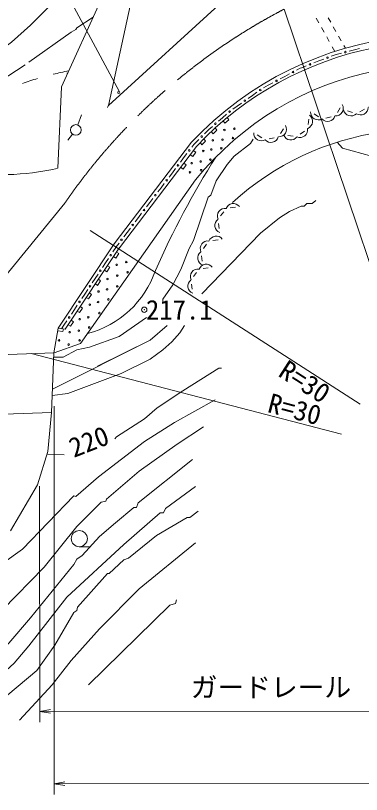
# Model space of a CAD drawing. Units: millimetres, scale not verified. Extents: x 40000 to 680000, y 20000 to 380000.
# Drawn here: x 310668 to 343000, y 241265 to 314128 of the extents above; entities that cross this region are included whole.
import ezdxf
from ezdxf.enums import TextEntityAlignment as Align

# ---------------------------------------------------------------- set-up
doc = ezdxf.new("R2010")
doc.units = ezdxf.units.MM
doc.header["$LTSCALE"] = 1000
doc.header["$PDMODE"] = 32
doc.header["$PDSIZE"] = 500
doc.linetypes.add('CHAIN', pattern=[18.5, 12, -1.5, 3.5, -1.5])
for name, color, linetype, lineweight in [('M-BGD', 7, 'Continuous', 13), ('M-BMK', 2, 'CHAIN', 13), ('M-STR-HTXT', 7, 'Continuous', 13), ('M-STR-STRC', 7, 'Continuous', 13)]:
    doc.layers.add(name, color=color, linetype=linetype, lineweight=lineweight)
doc.styles.add('ＭＳ ゴシック', font='')
doc.styles.get('ＭＳ ゴシック').set_extended_font_data('MS Gothic')

# ---------------------------------------------------------------- blocks, each defined once
blk = doc.blocks.new('広葉樹林')
at = {"color": 7, "linetype": 'Continuous', "lineweight": 13}
blk.add_line((0, 0), (1, 0), dxfattribs=at)
blk.add_circle((0, 0.75), 0.75, dxfattribs=at)
blk = doc.blocks.new('露岩')
at = {"color": 7, "linetype": 'Continuous', "lineweight": 13}
for p, q in [((0.262, 0.26), (-0.238, 0.26)), ((-0.902, -0.005), (-1.256, -0.358)), ((1.256, -0.358), (0.902, -0.005))]:
    blk.add_line(p, q, dxfattribs=at)
for centre, start, end in [((-0.843, -0.417), 73.07249, 196.92751), ((0.012, -0.073), 28.07249, 151.92751), ((0.843, -0.417), 343.07249, 106.92751)]:
    blk.add_arc(centre, 0.708, start, end, dxfattribs=at)
blk = doc.blocks.new('open_arrow')
at = {"color": 0, "linetype": 'Continuous', "lineweight": -2}
blk.add_lwpolyline([(7.5, 1.25), (0, 0), (7.5, -1.25)], dxfattribs=at)

msp = doc.modelspace()

# ---------------------------------------------------------------- linework, layer by layer
at = {"layer": 'M-BGD'}
for p, q in [((322733, 321197), (319347, 305703)), ((319347, 305703), (334944, 319950)), ((314961, 307457), (319254, 316929)), ((338763, 313872), (339011, 313437)), ((339880, 313931), (340127, 313496)), ((339258, 313002), (339505, 312568)), ((340374, 313062), (340621, 312627)), ((315875, 312561), (311896, 309767)), ((339752, 312133), (339999, 311698)), ((340868, 312192), (341115, 311758)), ((340275, 311211), (340522, 310777)), ((341362, 311323), (341502, 311077)), ((340344, 310402), (340177, 310336)), ((340654, 310484), (340344, 310402)), ((341137, 310613), (340654, 310484)), ((342345, 310934), (341862, 310806)), ((342828, 311063), (342345, 310934)), ((339013, 309879), (338548, 309697)), ((339479, 310062), (339013, 309879)), ((337284, 309200), (336938, 309016)), ((337385, 309239), (337284, 309200)), ((337850, 309422), (337385, 309239)), ((335834, 308429), (335392, 308195)), ((336276, 308664), (335834, 308429)), ((334289, 307608), (333847, 307374)), ((334730, 307843), (334289, 307608)), ((314605, 299861), (314961, 307457)), ((333230, 306947), (332820, 306661)), ((332820, 306661), (332410, 306376)), ((319431, 305873), (319262, 305534)), ((331384, 305661), (330974, 305375)), ((331794, 305947), (331384, 305661)), ((316481, 303895), (316841, 304828)), ((330015, 304575), (329635, 304249)), ((330394, 304901), (330015, 304575)), ((330448, 304582), (330603, 304389)), ((330070, 304266), (330236, 304060)), ((330603, 304389), (330236, 304060)), ((328691, 303430), (328337, 303077)), ((328745, 303484), (328691, 303430)), ((329067, 303760), (328745, 303484)), ((328968, 303281), (329133, 303075)), ((329478, 303415), (329133, 303075)), ((329330, 303616), (329485, 303422)), ((315995, 303033), (315548, 302458)), ((327807, 302547), (327453, 302194)), ((328428, 302380), (328076, 302033)), ((328257, 302594), (328428, 302380)), ((327111, 302275), (319891, 292760)), ((327570, 301887), (320380, 292411)), ((327341, 302081), (327135, 301810)), ((327453, 302194), (327341, 302081)), ((327909, 302242), (328079, 302028)), ((340734, 302282), (341218, 301730)), ((341218, 301730), (343949, 300981)), ((326682, 301212), (326380, 300813)), ((326974, 301102), (327232, 300930)), ((327505, 301339), (327232, 300930)), ((327272, 301495), (327505, 301339)), ((326380, 300813), (326078, 300415)), ((326384, 300324), (326617, 300169)), ((325625, 299817), (325323, 299419)), ((326086, 299931), (326344, 299759)), ((326617, 300169), (326344, 299759)), ((316733, 283438), (327499, 298770)), ((325323, 299419), (325021, 299020)), ((324266, 298024), (323964, 297625)), ((324568, 298422), (324266, 298024)), ((323209, 296629), (322907, 296231)), ((323511, 297028), (323209, 296629)), ((322152, 295234), (321850, 294836)), ((322454, 295633), (322152, 295234)), ((321095, 293840), (320793, 293441)), ((321397, 294238), (321095, 293840)), ((319891, 292760), (314650, 284888)), ((320391, 292428), (315300, 284781)), ((320040, 292443), (319763, 292027)), ((320071, 292488), (320040, 292443)), ((320340, 292843), (320071, 292488)), ((319825, 291578), (320033, 291439)), ((320033, 291439), (320316, 291864)), ((320108, 292003), (320316, 291864)), ((319071, 290986), (318794, 290570)), ((319348, 291402), (319071, 290986)), ((319259, 290728), (319467, 290590)), ((318976, 290303), (319185, 290165)), ((319185, 290165), (319467, 290590)), ((318101, 289530), (317824, 289113)), ((318378, 289946), (318101, 289530)), ((318336, 288890), (318619, 289315)), ((318411, 289454), (318619, 289315)), ((318128, 289029), (318336, 288890)), ((317131, 288073), (316854, 287657)), ((317408, 288489), (317131, 288073)), ((317488, 287616), (317770, 288041)), ((317562, 288179), (317770, 288041)), ((317279, 287755), (317488, 287616)), ((316161, 286616), (315884, 286200)), ((316438, 287032), (316161, 286616)), ((316431, 286480), (316639, 286342)), ((316639, 286342), (316922, 286766)), ((316714, 286905), (316922, 286766)), ((315865, 285630), (316073, 285492)), ((315191, 285159), (314975, 284834)), ((315191, 285159), (314975, 284834)), ((315468, 285576), (315191, 285159)), ((315582, 285206), (315791, 285067)), ((315791, 285067), (316073, 285492)), ((323241, 283775), (324850, 285129)), ((314650, 284888), (314251, 282585)), ((314607, 284642), (315098, 284561)), ((314650, 284888), (315300, 284781)), ((315139, 284807), (315098, 284561)), ((314105, 279164), (323241, 283775)), ((314267, 282589), (316733, 283438)), ((316383, 282843), (315113, 282166)), ((314251, 282585), (309982, 282421)), ((314251, 282585), (314013, 277001)), ((314267, 282166), (314605, 282166)), ((314605, 282166), (315113, 282166)), ((315537, 278779), (320532, 280642)), ((315537, 278779), (314081, 278597)), ((314013, 277001), (309610, 276832)), ((313679, 273356), (314013, 277001)), ((312725, 270222), (313679, 273356)), ((313674, 273107), (315198, 273022)), ((318415, 270990), (316299, 269127)), ((310204, 265929), (312725, 270222)), ((316129, 269212), (316299, 269127)), ((319177, 268873), (319093, 268704)), ((319093, 268704), (318669, 268619)), ((321717, 268111), (320024, 266672)), ((324173, 267603), (320786, 264640)), ((321717, 268111), (321971, 268111)), ((324173, 267603), (324511, 267603)), ((327475, 264809), (322225, 260491)), ((325697, 259475), (325612, 259137)), ((325104, 258967), (317484, 251517)), ((325612, 259137), (325104, 258967))]:
    msp.add_line(p, q, dxfattribs=at)
for points in [[(314013, 315186), (312065, 313239), (310287, 311630), (305123, 307735), (304869, 307735), (304615, 307481), (304361, 307481), (300551, 305449), (294577, 303767)], [(317916, 313976), (316383, 312985), (316299, 312815), (315875, 312561)], [(311557, 309513), (309187, 307989), (308933, 307989), (308679, 307735), (305123, 305957), (303345, 305195), (299873, 303671), (298011, 302909), (296825, 302655), (296571, 302486)], [(325358, 288939), (326120, 290379), (326882, 292326), (327305, 293088), (328660, 297152), (328914, 297321), (329422, 298676), (330438, 300200), (331115, 300962), (332639, 302147), (332893, 302571)], [(338735, 296813), (338397, 296559), (337889, 296559), (337635, 296305), (337381, 296305), (336280, 295797), (335349, 295205), (333571, 293765), (328067, 288093)], [(325358, 288939), (324427, 287585), (324427, 287161)], [(322903, 285891), (320363, 284113), (317569, 283097), (316383, 282843)], [(324850, 285129), (323241, 283775), (318331, 281319)], [(326459, 285129), (326035, 284452), (325273, 283605), (324427, 282843), (323241, 281997), (320532, 280642)], [(329930, 281150), (329676, 281150), (326289, 279033)], [(319939, 274546), (320109, 274715), (322733, 276409), (323919, 277425), (326289, 279033)], [(329337, 278187), (325527, 276070), (322733, 274292), (318415, 270990)], [(328237, 275647), (325781, 274038), (322225, 271498), (319177, 268873)], [(327221, 272599), (322141, 268535), (321971, 268111)], [(327475, 270059), (324681, 268027), (324511, 267603)], [(316129, 269212), (311303, 264217), (309441, 262862), (308679, 262608), (307324, 262523), (306223, 262777)], [(318669, 268619), (316383, 266333), (313335, 262523), (309441, 258544), (308255, 257443), (306985, 256427), (303514, 254480), (301736, 253972), (299365, 253633), (297587, 253633), (296148, 253803), (293439, 254480), (287343, 256597)], [(327729, 267773), (326967, 267180), (326713, 267180)], [(326713, 267180), (323834, 265487), (321209, 263370)], [(320024, 266672), (318500, 265402), (316891, 263624), (316383, 263285)], [(320786, 264640), (315452, 259729), (311896, 255157), (310541, 253549), (307917, 251178), (303683, 249485), (301821, 249146), (299450, 248977), (296995, 248977), (282263, 249908), (279384, 249908), (276929, 249823), (273203, 249485), (267700, 248638), (259318, 246606), (258810, 246352), (256778, 245844)], [(316383, 263285), (316129, 262777), (312065, 257782), (310033, 255411), (308509, 253887), (307578, 253125), (306816, 252617), (305715, 252025), (304784, 251686), (302921, 251263), (300466, 251009), (295386, 250924), (276844, 251940), (266684, 253041), (266345, 253210)], [(289121, 247707), (289713, 247537), (297587, 247283), (301143, 247537), (307155, 249061), (308255, 249569), (309949, 250585), (312658, 252871), (314351, 255242), (316129, 258290), (316383, 258459), (316468, 258798), (319262, 261931), (319431, 261931), (320786, 263201), (321209, 263370)], [(322225, 260491), (318500, 256766), (315875, 253803), (314097, 251517), (311049, 248215)]]:
    msp.add_lwpolyline(points, dxfattribs=at)
for centre, radius in [((320312, 306927), 100), ((316301, 303429), 500), ((330194, 303428), 75), ((331123, 303544), 75), ((329110, 302448), 75), ((330013, 302512), 75), ((330994, 302667), 75), ((328969, 301596), 75), ((329897, 301712), 75), ((328220, 301467), 75), ((327137, 300319), 75), ((327962, 300474), 75), ((328878, 300655), 75), ((326969, 299468), 75), ((328014, 299662), 75), ((320114, 290807), 75), ((321016, 291065), 75), ((321145, 290110), 75), ((319262, 289491), 75), ((320178, 289800), 75), ((319224, 288511), 75), ((320178, 288794), 75), ((318424, 288317), 75), ((317611, 287079), 75), ((318385, 287324), 75), ((319340, 287569), 75), ((318501, 286292), 75), ((316657, 285724), 75), ((317469, 285905), 75), ((317547, 284951), 75), ((315728, 284512), 75), ((316579, 284641), 75), ((314735, 283738), 75), ((316657, 283738), 75), ((315625, 283351), 75)]:
    msp.add_circle(centre, radius, dxfattribs=at)
for centre, radius, start, end in [((350344, 280454), 31874, 55.45968, 136.79359), ((350344, 280454), 31274, 65.86225, 136.7361), ((341499, 310709), 75, 0, 180), ((341499, 310709), 75, 180, 0), ((339828, 310199), 75, 0, 180), ((339828, 310199), 75, 180, 0), ((321594, 278377), 31155, 101.01522, 103.7738), ((350115, 280434), 29115, 62.06575, 140.96725), ((338199, 309559), 75, 0, 180), ((338199, 309559), 75, 180, 0), ((321594, 278377), 31155, 106.53237, 109.29094), ((321273, 278399), 30879, 100.69246, 100.85931), ((336607, 308840), 75, 0, 180), ((336607, 308840), 75, 180, 0), ((335061, 308019), 75, 0, 180), ((335061, 308019), 75, 180, 0), ((333538, 307161), 75, 0, 180), ((333538, 307161), 75, 180, 0), ((332102, 306161), 75, 0, 180), ((332102, 306161), 75, 180, 0), ((330678, 305145), 75, 0, 180), ((330678, 305145), 75, 180, 0), ((329351, 304005), 75, 0, 180), ((329351, 304005), 75, 180, 0), ((348649, 277225), 26277, 97.98143, 132.35431), ((309075, 324900), 25666, 240.84559, 282.32271), ((328072, 302812), 75, 0, 180), ((328072, 302812), 75, 180, 0), ((326908, 301511), 75, 0, 180), ((326908, 301511), 75, 180, 0), ((397118, 257961), 80181, 147.62831, 156.2289), ((325851, 300116), 75, 0, 180), ((325851, 300116), 75, 180, 0), ((324794, 298721), 75, 0, 180), ((324794, 298721), 75, 180, 0), ((323737, 297326), 75, 0, 180), ((323737, 297326), 75, 180, 0), ((322680, 295932), 75, 0, 180), ((322680, 295932), 75, 180, 0), ((321623, 294537), 75, 0, 180), ((321623, 294537), 75, 180, 0), ((320566, 293142), 75, 0, 180), ((320566, 293142), 75, 180, 0), ((319556, 291715), 75, 0, 180), ((319556, 291715), 75, 180, 0), ((315086, 293224), 9140, 284.62451, 341.21784), ((318586, 290258), 75, 0, 180), ((318586, 290258), 75, 180, 0), ((317616, 288801), 75, 0, 180), ((317616, 288801), 75, 180, 0), ((316646, 287344), 75, 0, 180), ((316646, 287344), 75, 180, 0), ((315676, 285888), 75, 0, 180), ((315676, 285888), 75, 180, 0)]:
    msp.add_arc(centre, radius, start, end, dxfattribs=at)
msp.add_point((322697, 286606), dxfattribs=at)
at = {"layer": 'M-BMK'}
msp.add_line((315272, 296583), (290048, 265742), dxfattribs=at)
msp.add_arc((361994, 264450), 56706, 117.53277, 145.482, dxfattribs=at)
at = {"layer": 'M-STR-HTXT'}
for p, q in [((335782, 314733), (345334, 286295)), ((317653, 294019), (342884, 277789)), ((312117, 282506), (341151, 274956)), ((314267, 277589), (314267, 241265)), ((312912, 270101), (312921, 248028)), ((312920, 249028), (373380, 249051)), ((314267, 242265), (380892, 242292))]:
    msp.add_line(p, q, dxfattribs=at)
at = {"layer": 'M-STR-STRC'}
msp.add_line((320372, 307007), (309816, 326768), dxfattribs=at)

# ---------------------------------------------------------------- block references
at = {"layer": 'M-BGD', "xscale": 1000, "yscale": 1000}
for name, p, rotation in [('露岩', (342970, 305476), 208.08134), ('露岩', (339874, 304857), 193.08134), ('露岩', (337320, 303386), 218.08134), ('露岩', (334560, 302896), 193.08134), ('露岩', (330175, 295415), 53.08134), ('露岩', (328575, 292371), 53.08134), ('露岩', (327646, 289739), 53.08134), ('広葉樹林', (316619, 264443), 359.44375)]:
    msp.add_blockref(name, p, dxfattribs=dict(at, rotation=rotation))
at = {"layer": 'M-STR-HTXT', "xscale": 133, "yscale": 133}
for p in [(312920, 249028), (314267, 242265)]:
    msp.add_blockref('open_arrow', p, dxfattribs=at)

# ---------------------------------------------------------------- texts
at = {"layer": 'M-BGD', "style": 'ＭＳ ゴシック'}
msp.add_text('217.1', height=1833, dxfattribs=at).set_placement((322857, 286606), align=Align.MIDDLE_LEFT)
msp.add_text('220', height=1833, rotation=21.351, dxfattribs=at).set_placement((318048, 272911), align=Align.BOTTOM_CENTER)
at = {"layer": 'M-STR-HTXT', "style": 'ＭＳ ゴシック'}
for rotation, p in [(327.248, (339008, 277303)), (345.424, (338810, 275260))]:
    msp.add_text('R=30', height=1833, rotation=rotation, dxfattribs=at).set_placement(p, align=Align.BOTTOM_RIGHT)
msp.add_text('ガードレール', height=1833, dxfattribs=at).set_placement((327041, 249819), align=Align.BOTTOM_LEFT)

doc.saveas('drawing.dxf')
